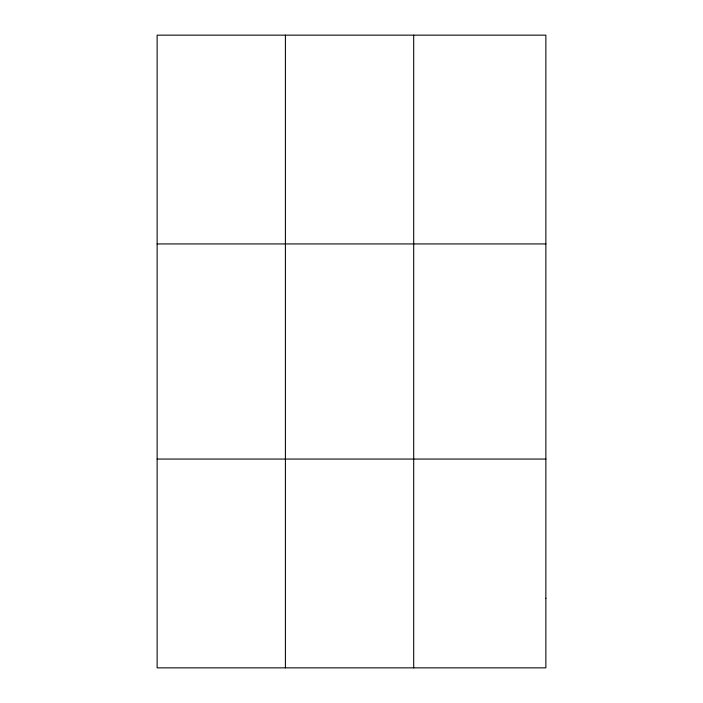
<?xml version="1.0" encoding="UTF-8"?>
<svg xmlns="http://www.w3.org/2000/svg" width="703" height="703" viewBox="0 0 703 703"><rect width="100%" height="100%" fill="white"/><g stroke="black" fill="none" stroke-linecap="round" stroke-linejoin="round"><path stroke-width="1.05" d="M285.409 667.85L285.409 35.15M413.698 667.85L413.698 35.15M157.129 243.941L545.871 243.941M157.129 459.059L545.871 459.059M545.871 598.253L545.871 667.85L157.129 667.85L157.129 35.15L545.871 35.15L545.871 598.253"/></g></svg>
